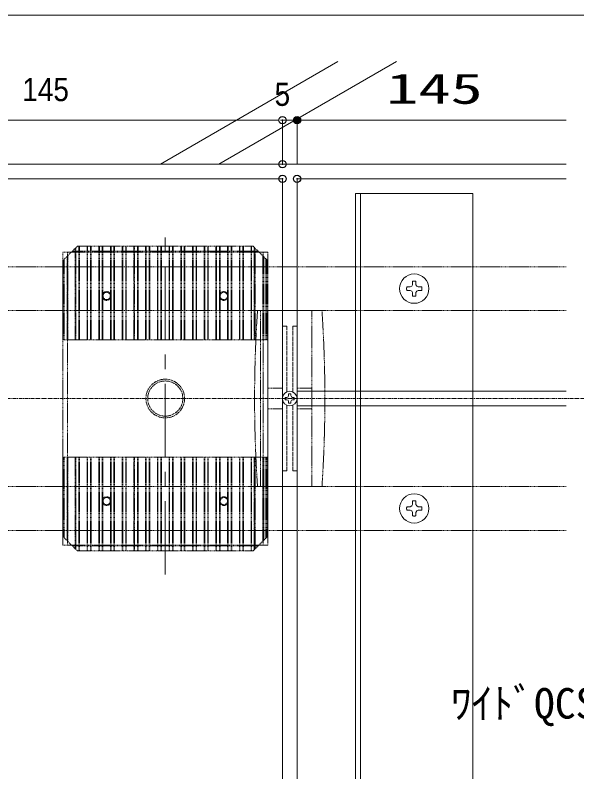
# Model space of a CAD drawing. Units: millimetres, scale not verified. Extents: x -4750 to 4750, y -3000 to 3000.
# Drawn here: x -2373.4 to -2181.7, y 1174.2 to 1432.5 of the extents above; entities that cross this region are included whole.
import ezdxf
from ezdxf.enums import TextEntityAlignment as Align

# ---------------------------------------------------------------- set-up
doc = ezdxf.new("R2010")
doc.units = ezdxf.units.MM
doc.header["$LTSCALE"] = 5
doc.header["$PDMODE"] = 32
doc.header["$PDSIZE"] = 2.5
for name, pattern in [('CHAIN1', [8, 5, -1, 1, -1]), ('DASHED1', [1.8, 1.2, -0.6]), ('LONG_DASHED1', [7, 6, -1])]:
    doc.linetypes.add(name, pattern=pattern)
for name, color, linetype, lineweight in [('0-0_デッキ', 7, 'Continuous', 9), ('0-1_束', 7, 'Continuous', 9), ('0-2_根太', 7, 'Continuous', 9), ('0-3_一般', 7, 'Continuous', 9), ('0-4_0', 7, 'Continuous', 9), ('0-5_図枠', 7, 'Continuous', 9), ('0-6_文字', 7, 'Continuous', 9), ('0-7_寸法', 7, 'Continuous', 9), ('0-8_ビス', 7, 'Continuous', 9), ('0-A_WQCS', 7, 'Continuous', 9)]:
    doc.layers.add(name, color=color, linetype=linetype, lineweight=lineweight)
doc.layers.add('0-9_Defpoints', color=7, linetype='Continuous')
doc.styles.add('Osaka', font='')
doc.styles.add('ＭＳ ゴシック', font='')
doc.styles.get('Osaka').set_extended_font_data('Osaka')
doc.styles.get('ＭＳ ゴシック').set_extended_font_data('MS Gothic')

# ---------------------------------------------------------------- blocks, each defined once
blk = doc.blocks.new('_DOT')
at = {"layer": '0-4_0'}
for p, q in [((-10, 0), (-20, 0)), ((-5, 0), (5, 0))]:
    blk.add_line(p, q, dxfattribs=at)
blk = doc.blocks.new('グループ-236-1')
at = {"layer": '0-2_根太', "linetype": 'DASHED1'}
for p, q in [((-19044, 8386.8), (-14306.3, 8386.8)), ((-19044, 8086.8), (-14306.3, 8086.8)), ((-19044, 6886.8), (-14306.3, 6886.8)), ((-19044, 6586.8), (-14306.3, 6586.8))]:
    blk.add_line(p, q, dxfattribs=at)
at = {"layer": '0-2_根太', "linetype": 'CHAIN1'}
blk.add_line((-19524.5, 7486.8), (-2524.5, 7486.8), dxfattribs=at)
blk = doc.blocks.new('グループ-25-1')
at = {"layer": '0-A_WQCS'}
blk.add_line((8, -19.6), (8, -31.2), dxfattribs=at)
for points in [[(-19.6, -8), (-31.2, -8), (-31.2, 8), (-19.6, 8)], [(-8, 19.6), (-8, 31.3), (8, 31.3), (8, 19.6)], [(19.6, 8), (31.3, 8), (31.3, -8), (19.6, -8)], [(8, -31.2), (-8, -31.2), (-8, -19.6)]]:
    blk.add_lwpolyline(points, dxfattribs=at)
blk.add_circle((0, 0), 50, dxfattribs=at)
for centre, start, end in [((-19.6, 19.6), 270, 0), ((19.6, 19.6), 180, 270), ((-19.6, -19.6), 0, 90), ((19.6, -19.6), 90, 180)]:
    blk.add_arc(centre, 11.6, start, end, dxfattribs=at)
blk = doc.blocks.new('グループ-26-1')
at = {"layer": '0-A_WQCS'}
blk.add_blockref('グループ-25-1', (0, 0), dxfattribs=at)
blk = doc.blocks.new('グループ-27-1')
at = {"layer": '0-A_WQCS', "linetype": 'DASHED1'}
for p, q in [((220, 600), (-220, 600)), ((-200, 596.7), (-200, -596.7)), ((-149.8, 600), (-149.8, -600)), ((149.8, -600), (149.8, 600)), ((-49.8, 70), (-149.8, 70)), ((49.8, 70), (149.8, 70)), ((-49.8, -70), (-149.8, -70)), ((49.8, -70), (149.8, -70)), ((220, -600), (-220, -600))]:
    blk.add_line(p, q, dxfattribs=at)
at = {"layer": '0-A_WQCS', "linetype": 'LONG_DASHED1'}
for p, q in [((-49.8, 600), (-49.8, 14.9)), ((49.8, 14.9), (49.8, 600)), ((-49.8, 494.2), (-20, 494.2)), ((-20, 48), (-20, 494.2)), ((20, 494.2), (20, 48)), ((20, 494.2), (49.8, 494.2)), ((-49.8, -14.9), (-49.8, -600)), ((-20, -494.2), (-20, -48)), ((20, -48), (20, -494.2)), ((49.8, -600), (49.8, -14.9)), ((-20, -494.2), (-49.8, -494.2)), ((49.8, -494.2), (20, -494.2))]:
    blk.add_line(p, q, dxfattribs=at)
at = {"layer": '0-A_WQCS'}
for p, q in [((-49.8, 600), (50.2, 600)), ((50.2, -600), (-49.8, -600))]:
    blk.add_line(p, q, dxfattribs=at)
at = {"layer": '0-A_WQCS', "linetype": 'DASHED1'}
for centre, start, end in [((8770, 0), 176.1817, 183.8183), ((-8770, 0), 0, 3.8183), ((-8770, 0), 356.1817, 0)]:
    blk.add_arc(centre, 9010, start, end, dxfattribs=at)
at = {"layer": '0-A_WQCS'}
blk.add_blockref('グループ-26-1', (0, 0), dxfattribs=at)
blk = doc.blocks.new('グループ-28-1')
at = {"layer": '0-A_WQCS'}
blk.add_blockref('グループ-27-1', (0, 0), dxfattribs=at)
blk = doc.blocks.new('WQCS2016平')
at = {"layer": '0-A_WQCS'}
blk.add_blockref('グループ-28-1', (0, 0), dxfattribs=at)
blk = doc.blocks.new('グループ-240-1')
at = {"layer": '0-1_束', "linetype": 'DASHED1'}
for p, q in [((-17744, 7086.8), (-16344, 7086.8)), ((-17744, 6546.8), (-17744, 7086.8)), ((-17738, 7086.8), (-17738, 6540.8)), ((-17734, 7086.8), (-17734, 6536.8)), ((-17714, 6516.8), (-17714, 7086.8)), ((-17710, 6512.8), (-17710, 7086.8)), ((-17658, 6460.8), (-17658, 7086.8)), ((-17654, 7086.8), (-17654, 6456.8)), ((-17634, 6446.8), (-17634, 7086.8)), ((-17630, 6446.8), (-17630, 7086.8)), ((-17578, 6446.8), (-17578, 7086.8)), ((-17574, 6446.8), (-17574, 7086.8)), ((-17554, 6446.8), (-17554, 7086.8)), ((-17550, 6446.8), (-17550, 7086.8)), ((-17498, 6446.8), (-17498, 7086.8)), ((-17494, 6446.8), (-17494, 7086.8)), ((-17474, 6446.8), (-17474, 7086.8)), ((-17470, 6446.8), (-17470, 7086.8)), ((-17418, 6446.8), (-17418, 7086.8)), ((-17414, 6446.8), (-17414, 7086.8)), ((-17394, 6446.8), (-17394, 7086.8)), ((-17390, 6446.8), (-17390, 7086.8)), ((-17338, 6446.8), (-17338, 7086.8)), ((-17334, 6446.8), (-17334, 7086.8)), ((-17314, 6446.8), (-17314, 7086.8)), ((-17310, 6446.8), (-17310, 7086.8)), ((-17258, 6446.8), (-17258, 7086.8)), ((-17254, 7086.8), (-17254, 6446.8)), ((-17234, 6446.8), (-17234, 7086.8)), ((-17230, 6446.8), (-17230, 7086.8)), ((-17178, 6446.8), (-17178, 7086.8)), ((-17174, 6446.8), (-17174, 7086.8)), ((-17154, 6446.8), (-17154, 7086.8)), ((-17150, 6446.8), (-17150, 7086.8)), ((-17098, 6446.8), (-17098, 7086.8)), ((-17094, 6446.8), (-17094, 7086.8)), ((-17074, 6446.8), (-17074, 7086.8)), ((-17070, 6446.8), (-17070, 7086.8)), ((-17018, 6446.8), (-17018, 7086.8)), ((-17014, 6446.8), (-17014, 7086.8)), ((-16994, 6446.8), (-16994, 7086.8)), ((-16990, 6446.8), (-16990, 7086.8)), ((-16938, 6446.8), (-16938, 7086.8)), ((-16934, 6446.8), (-16934, 7086.8)), ((-16914, 6446.8), (-16914, 7086.8)), ((-16910, 6446.8), (-16910, 7086.8)), ((-16858, 6446.8), (-16858, 7086.8)), ((-16854, 6446.8), (-16854, 7086.8)), ((-16834, 6446.8), (-16834, 7086.8)), ((-16830, 6446.8), (-16830, 7086.8)), ((-16778, 6446.8), (-16778, 7086.8)), ((-16774, 6446.8), (-16774, 7086.8)), ((-16754, 6446.8), (-16754, 7086.8)), ((-16750, 6446.8), (-16750, 7086.8)), ((-16698, 6446.8), (-16698, 7086.8)), ((-16694, 6446.8), (-16694, 7086.8)), ((-16674, 6446.8), (-16674, 7086.8)), ((-16670, 6446.8), (-16670, 7086.8)), ((-16618, 6446.8), (-16618, 7086.8)), ((-16614, 6446.8), (-16614, 7086.8)), ((-16594, 6446.8), (-16594, 7086.8)), ((-16590, 6446.8), (-16590, 7086.8)), ((-16538, 6446.8), (-16538, 7086.8)), ((-16534, 6446.8), (-16534, 7086.8)), ((-16514, 6446.8), (-16514, 7086.8)), ((-16510, 6446.8), (-16510, 7086.8)), ((-16458, 6446.8), (-16458, 7086.8)), ((-16454, 6446.8), (-16454, 7086.8)), ((-16438, 6452.8), (-16438, 7086.8)), ((-16434, 7086.8), (-16434, 6456.8)), ((-16430, 7086.8), (-16430, 6460.8)), ((-16378, 7086.8), (-16378, 6512.8)), ((-16374, 7086.8), (-16374, 6516.8)), ((-16370, 7086.8), (-16370, 6520.8)), ((-16358, 7086.8), (-16358, 6532.8)), ((-16354, 7086.8), (-16354, 6536.8)), ((-16350, 7086.8), (-16350, 6540.8)), ((-16344, 7086.8), (-16344, 6546.8)), ((-17644, 6446.8), (-17744, 6546.8)), ((-16344, 6546.8), (-16444, 6446.8)), ((-17679.1, 6481.8), (-16409, 6481.8)), ((-16444, 6446.8), (-17644, 6446.8))]:
    blk.add_line(p, q, dxfattribs=at)
for centre in [(-17444, 6786.8), (-16644, 6786.8)]:
    blk.add_circle(centre, 25, dxfattribs=at)
blk = doc.blocks.new('グループ-241-1')
at = {"layer": '0-1_束', "linetype": 'DASHED1'}
for p, q in [((-17644, 8526.8), (-17744, 8426.8)), ((-16444, 8526.8), (-17644, 8526.8)), ((-17634, 8526.8), (-17634, 7886.8)), ((-17630, 8526.8), (-17630, 7886.8)), ((-17578, 8526.8), (-17578, 7886.8)), ((-17574, 8526.8), (-17574, 7886.8)), ((-17554, 8526.8), (-17554, 7886.8)), ((-17550, 8526.8), (-17550, 7886.8)), ((-17498, 8526.8), (-17498, 7886.8)), ((-17494, 8526.8), (-17494, 7886.8)), ((-17474, 8526.8), (-17474, 7886.8)), ((-17470, 8526.8), (-17470, 7886.8)), ((-17418, 8526.8), (-17418, 7886.8)), ((-17414, 8526.8), (-17414, 7886.8)), ((-17394, 8526.8), (-17394, 7886.8)), ((-17390, 8526.8), (-17390, 7886.8)), ((-17338, 8526.8), (-17338, 7886.8)), ((-17334, 8526.8), (-17334, 7886.8)), ((-17314, 8526.8), (-17314, 7886.8)), ((-17310, 8526.8), (-17310, 7886.8)), ((-17258, 8526.8), (-17258, 7886.8)), ((-17254, 7886.8), (-17254, 8526.8)), ((-17234, 8526.8), (-17234, 7886.8)), ((-17230, 8526.8), (-17230, 7886.8)), ((-17178, 8526.8), (-17178, 7886.8)), ((-17174, 8526.8), (-17174, 7886.8)), ((-17154, 8526.8), (-17154, 7886.8)), ((-17150, 8526.8), (-17150, 7886.8)), ((-17098, 8526.8), (-17098, 7886.8)), ((-17094, 8526.8), (-17094, 7886.8)), ((-17074, 8526.8), (-17074, 7886.8)), ((-17070, 8526.8), (-17070, 7886.8)), ((-17018, 8526.8), (-17018, 7886.8)), ((-17014, 8526.8), (-17014, 7886.8)), ((-16994, 8526.8), (-16994, 7886.8)), ((-16990, 8526.8), (-16990, 7886.8)), ((-16938, 8526.8), (-16938, 7886.8)), ((-16934, 8526.8), (-16934, 7886.8)), ((-16914, 8526.8), (-16914, 7886.8)), ((-16910, 8526.8), (-16910, 7886.8)), ((-16858, 8526.8), (-16858, 7886.8)), ((-16854, 8526.8), (-16854, 7886.8)), ((-16834, 8526.8), (-16834, 7886.8)), ((-16830, 8526.8), (-16830, 7886.8)), ((-16778, 8526.8), (-16778, 7886.8)), ((-16774, 8526.8), (-16774, 7886.8)), ((-16754, 8526.8), (-16754, 7886.8)), ((-16750, 8526.8), (-16750, 7886.8)), ((-16698, 8526.8), (-16698, 7886.8)), ((-16694, 8526.8), (-16694, 7886.8)), ((-16674, 8526.8), (-16674, 7886.8)), ((-16670, 8526.8), (-16670, 7886.8)), ((-16618, 8526.8), (-16618, 7886.8)), ((-16614, 8526.8), (-16614, 7886.8)), ((-16594, 8526.8), (-16594, 7886.8)), ((-16590, 8526.8), (-16590, 7886.8)), ((-16538, 8526.8), (-16538, 7886.8)), ((-16534, 8526.8), (-16534, 7886.8)), ((-16514, 8526.8), (-16514, 7886.8)), ((-16510, 8526.8), (-16510, 7886.8)), ((-16458, 8526.8), (-16458, 7886.8)), ((-16454, 8526.8), (-16454, 7886.8)), ((-16344, 8426.8), (-16444, 8526.8)), ((-17679.1, 8491.7), (-16409, 8491.7)), ((-17658, 8512.8), (-17658, 7886.8)), ((-17654, 7886.8), (-17654, 8516.8)), ((-16438, 8520.8), (-16438, 7886.8)), ((-16434, 7886.8), (-16434, 8516.8)), ((-16430, 7886.8), (-16430, 8512.8)), ((-17744, 8426.8), (-17744, 7886.8)), ((-17738, 7886.8), (-17738, 8432.8)), ((-17734, 7886.8), (-17734, 8436.8)), ((-17714, 8456.8), (-17714, 7886.8)), ((-17710, 8460.8), (-17710, 7886.8)), ((-16378, 7886.8), (-16378, 8460.8)), ((-16374, 7886.8), (-16374, 8456.8)), ((-16370, 7886.8), (-16370, 8452.8)), ((-16358, 7886.8), (-16358, 8440.8)), ((-16354, 7886.8), (-16354, 8436.8)), ((-16350, 7886.8), (-16350, 8432.8)), ((-16344, 7886.8), (-16344, 8426.8)), ((-17744, 7886.8), (-16344, 7886.8))]:
    blk.add_line(p, q, dxfattribs=at)
for centre in [(-17444, 8186.8), (-16644, 8186.8)]:
    blk.add_circle(centre, 25, dxfattribs=at)
blk = doc.blocks.new('グループ-242-1')
at = {"layer": '0-1_束', "linetype": 'DASHED1'}
for p, q in [((-17712, 8486.8), (-17712, 6486.8)), ((-16404, 8486.8), (-17684, 8486.8)), ((-16376, 8486.8), (-16376, 6486.8))]:
    blk.add_line(p, q, dxfattribs=at)
blk.add_lwpolyline([(-16404, 8486.8), (-16344, 8486.8), (-16344, 6486.8), (-16404, 6486.8), (-17684, 6486.8), (-17744, 6486.8), (-17744, 8486.8), (-17684, 8486.8)], dxfattribs=at)
for centre, radius in [((-17444, 8186.8), 30), ((-16644, 8186.8), 30), ((-17044, 7486.8), 132), ((-17044, 7486.8), 132), ((-17044, 7486.8), 120), ((-17444, 6786.8), 30), ((-16644, 6786.8), 30)]:
    blk.add_circle(centre, radius, dxfattribs=at)
at = {"layer": '0-1_束'}
for name in ['グループ-241-1', 'グループ-240-1']:
    blk.add_blockref(name, (0, 0), dxfattribs=at)
blk = doc.blocks.new('グループ-259-1')
at = {"layer": '0-8_ビス', "color": 134}
for p, q in [((-15356, 6763.6), (-15355.6, 6787.4)), ((-15370.8, 6724.8), (-15394.7, 6725.2)), ((-15370.8, 6748.7), (-15360.7, 6753.4)), ((-15370.8, 6724.8), (-15360.7, 6720.1)), ((-15356, 6763.6), (-15360.7, 6753.4)), ((-15356, 6710), (-15360.7, 6720.1)), ((-15332.1, 6763.6), (-15327.4, 6753.4)), ((-15332.1, 6710), (-15327.4, 6720.1)), ((-15317.3, 6748.7), (-15327.4, 6753.4)), ((-15317.3, 6724.8), (-15327.4, 6720.1)), ((-15317.3, 6748.7), (-15293.4, 6748.3)), ((-15332.1, 6710), (-15332.5, 6686.2))]:
    blk.add_line(p, q, dxfattribs=at)
for points in [[(-15332.1, 6763.6), (-15332.5, 6787.4), (-15333.2, 6787.6), (-15334, 6787.7), (-15334.8, 6787.9), (-15335.5, 6788), (-15336.3, 6788.1), (-15337.1, 6788.2), (-15337.9, 6788.3), (-15338.6, 6788.4), (-15339.4, 6788.5), (-15340.2, 6788.6), (-15340.9, 6788.6), (-15341.7, 6788.7), (-15342.5, 6788.7), (-15343.3, 6788.7), (-15344, 6788.7), (-15344.8, 6788.7), (-15345.6, 6788.7), (-15346.4, 6788.7), (-15347.1, 6788.6), (-15347.9, 6788.6), (-15348.7, 6788.5), (-15349.4, 6788.4), (-15350.2, 6788.3), (-15351, 6788.2), (-15351.8, 6788.1), (-15352.5, 6788), (-15353.3, 6787.9), (-15354.1, 6787.7), (-15354.8, 6787.6), (-15355.6, 6787.4)], [(-15370.8, 6748.7), (-15394.7, 6748.3), (-15394.8, 6747.6), (-15395, 6746.8), (-15395.1, 6746), (-15395.3, 6745.3), (-15395.4, 6744.5), (-15395.5, 6743.7), (-15395.6, 6742.9), (-15395.7, 6742.2), (-15395.8, 6741.4), (-15395.8, 6740.6), (-15395.9, 6739.9), (-15395.9, 6739.1), (-15396, 6738.3), (-15396, 6737.5), (-15396, 6736.8), (-15396, 6736), (-15396, 6735.2), (-15395.9, 6734.5), (-15395.9, 6733.7), (-15395.8, 6732.9), (-15395.8, 6732.1), (-15395.7, 6731.4), (-15395.6, 6730.6), (-15395.5, 6729.8), (-15395.4, 6729.1), (-15395.3, 6728.3), (-15395.1, 6727.5), (-15395, 6726.7), (-15394.8, 6726), (-15394.7, 6725.2)], [(-15317.3, 6724.8), (-15293.4, 6725.2), (-15293.2, 6726), (-15293.1, 6726.7), (-15292.9, 6727.5), (-15292.8, 6728.3), (-15292.7, 6729.1), (-15292.6, 6729.8), (-15292.5, 6730.6), (-15292.4, 6731.4), (-15292.3, 6732.1), (-15292.2, 6732.9), (-15292.2, 6733.7), (-15292.1, 6734.5), (-15292.1, 6735.2), (-15292.1, 6736), (-15292.1, 6736.8), (-15292.1, 6737.5), (-15292.1, 6738.3), (-15292.1, 6739.1), (-15292.2, 6739.9), (-15292.2, 6740.6), (-15292.3, 6741.4), (-15292.4, 6742.2), (-15292.5, 6742.9), (-15292.6, 6743.7), (-15292.7, 6744.5), (-15292.8, 6745.3), (-15292.9, 6746), (-15293.1, 6746.8), (-15293.2, 6747.6), (-15293.4, 6748.3)], [(-15356, 6710), (-15355.6, 6686.2), (-15354.8, 6686), (-15354.1, 6685.8), (-15353.3, 6685.7), (-15352.5, 6685.5), (-15351.8, 6685.4), (-15351, 6685.3), (-15350.2, 6685.2), (-15349.4, 6685.1), (-15348.7, 6685), (-15347.9, 6685), (-15347.1, 6684.9), (-15346.4, 6684.9), (-15345.6, 6684.9), (-15344.8, 6684.8), (-15344, 6684.8), (-15343.3, 6684.8), (-15342.5, 6684.9), (-15341.7, 6684.9), (-15340.9, 6684.9), (-15340.2, 6685), (-15339.4, 6685), (-15338.6, 6685.1), (-15337.9, 6685.2), (-15337.1, 6685.3), (-15336.3, 6685.4), (-15335.5, 6685.5), (-15334.8, 6685.7), (-15334, 6685.8), (-15333.2, 6686), (-15332.5, 6686.2)]]:
    blk.add_lwpolyline(points, dxfattribs=at)
blk.add_circle((-15344, 6736.8), 100, dxfattribs=at)
blk = doc.blocks.new('グループ-260-1')
at = {"layer": '0-8_ビス', "color": 134}
for p, q in [((-15332.1, 8263.6), (-15332.5, 8287.4)), ((-15370.8, 8248.7), (-15394.7, 8248.3)), ((-15370.8, 8248.7), (-15360.7, 8253.4)), ((-15370.8, 8224.8), (-15360.7, 8220.1)), ((-15356, 8263.6), (-15360.7, 8253.4)), ((-15356, 8210), (-15360.7, 8220.1)), ((-15332.1, 8263.6), (-15327.4, 8253.4)), ((-15332.1, 8210), (-15327.4, 8220.1)), ((-15317.3, 8248.7), (-15327.4, 8253.4)), ((-15317.3, 8224.8), (-15327.4, 8220.1)), ((-15317.3, 8224.8), (-15293.4, 8225.2)), ((-15356, 8210), (-15355.6, 8186.2))]:
    blk.add_line(p, q, dxfattribs=at)
for points in [[(-15356, 8263.6), (-15355.6, 8287.4), (-15354.8, 8287.6), (-15354.1, 8287.7), (-15353.3, 8287.9), (-15352.5, 8288), (-15351.8, 8288.1), (-15351, 8288.2), (-15350.2, 8288.3), (-15349.4, 8288.4), (-15348.7, 8288.5), (-15347.9, 8288.6), (-15347.1, 8288.6), (-15346.4, 8288.7), (-15345.6, 8288.7), (-15344.8, 8288.7), (-15344, 8288.7), (-15343.3, 8288.7), (-15342.5, 8288.7), (-15341.7, 8288.7), (-15340.9, 8288.6), (-15340.2, 8288.6), (-15339.4, 8288.5), (-15338.6, 8288.4), (-15337.9, 8288.3), (-15337.1, 8288.2), (-15336.3, 8288.1), (-15335.5, 8288), (-15334.8, 8287.9), (-15334, 8287.7), (-15333.2, 8287.6), (-15332.5, 8287.4)], [(-15370.8, 8224.8), (-15394.7, 8225.2), (-15394.8, 8226), (-15395, 8226.7), (-15395.1, 8227.5), (-15395.3, 8228.3), (-15395.4, 8229.1), (-15395.5, 8229.8), (-15395.6, 8230.6), (-15395.7, 8231.4), (-15395.8, 8232.1), (-15395.8, 8232.9), (-15395.9, 8233.7), (-15395.9, 8234.5), (-15396, 8235.2), (-15396, 8236), (-15396, 8236.8), (-15396, 8237.5), (-15396, 8238.3), (-15395.9, 8239.1), (-15395.9, 8239.9), (-15395.8, 8240.6), (-15395.8, 8241.4), (-15395.7, 8242.2), (-15395.6, 8242.9), (-15395.5, 8243.7), (-15395.4, 8244.5), (-15395.3, 8245.3), (-15395.1, 8246), (-15395, 8246.8), (-15394.8, 8247.6), (-15394.7, 8248.3)], [(-15317.3, 8248.7), (-15293.4, 8248.3), (-15293.2, 8247.6), (-15293.1, 8246.8), (-15292.9, 8246), (-15292.8, 8245.3), (-15292.7, 8244.5), (-15292.6, 8243.7), (-15292.5, 8242.9), (-15292.4, 8242.2), (-15292.3, 8241.4), (-15292.2, 8240.6), (-15292.2, 8239.9), (-15292.1, 8239.1), (-15292.1, 8238.3), (-15292.1, 8237.5), (-15292.1, 8236.8), (-15292.1, 8236), (-15292.1, 8235.2), (-15292.1, 8234.5), (-15292.2, 8233.7), (-15292.2, 8232.9), (-15292.3, 8232.1), (-15292.4, 8231.4), (-15292.5, 8230.6), (-15292.6, 8229.8), (-15292.7, 8229.1), (-15292.8, 8228.3), (-15292.9, 8227.5), (-15293.1, 8226.7), (-15293.2, 8226), (-15293.4, 8225.2)], [(-15332.1, 8210), (-15332.5, 8186.2), (-15333.2, 8186), (-15334, 8185.8), (-15334.8, 8185.7), (-15335.5, 8185.5), (-15336.3, 8185.4), (-15337.1, 8185.3), (-15337.9, 8185.2), (-15338.6, 8185.1), (-15339.4, 8185), (-15340.2, 8185), (-15340.9, 8184.9), (-15341.7, 8184.9), (-15342.5, 8184.9), (-15343.3, 8184.8), (-15344, 8184.8), (-15344.8, 8184.8), (-15345.6, 8184.9), (-15346.4, 8184.9), (-15347.1, 8184.9), (-15347.9, 8185), (-15348.7, 8185), (-15349.4, 8185.1), (-15350.2, 8185.2), (-15351, 8185.3), (-15351.8, 8185.4), (-15352.5, 8185.5), (-15353.3, 8185.7), (-15354.1, 8185.8), (-15354.8, 8186), (-15355.6, 8186.2)]]:
    blk.add_lwpolyline(points, dxfattribs=at)
blk.add_circle((-15344, 8236.8), 100, dxfattribs=at)

msp = doc.modelspace()

# ---------------------------------------------------------------- hatches: boundary and pattern name
at = {"layer": '0-7_寸法'}
msp.add_hatch(color=256, dxfattribs=at).paths.add_polyline_path([(-2275.95, 1396.655, 1), (-2278.454, 1396.655, 1)])

# ---------------------------------------------------------------- linework, layer by layer
at = {"layer": '0-0_デッキ'}
for p, q in [((-2427.202, 1376.655), (-2282.202, 1376.655)), ((-2282.202, 891.655), (-2282.202, 1376.655)), ((-2277.202, 811.655), (-2277.202, 1376.655)), ((-2277.202, 1376.655), (-2185.316, 1376.655)), ((-2282.202, 1301.599), (-2282.202, 1301.711)), ((-2282.202, 1301.599), (-2282.202, 1301.711)), ((-2282.202, 1301.599), (-2282.202, 1301.711)), ((-2185.316, 1304.155), (-2277.203, 1304.155)), ((-2277.203, 1299.155), (-2185.316, 1299.155))]:
    msp.add_line(p, q, dxfattribs=at)
at = {"layer": '0-0_デッキ', "color": 134}
for points in [[(-2257.202, 1371.655), (-2217.202, 1371.655), (-2217.202, 821.655), (-2257.202, 821.655)], [(-2257.202, 1371.655), (-2255.602, 1371.655), (-2255.602, 821.655), (-2257.202, 821.655)]]:
    msp.add_lwpolyline(points, close=True, dxfattribs=at)
at = {"layer": '0-3_一般', "color": 134}
for p, q in [((-2263.234, 1416.655), (-2323.856, 1381.655)), ((-2243.234, 1416.655), (-2303.856, 1381.655))]:
    msp.add_line(p, q, dxfattribs=at)
at = {"layer": '0-3_一般', "linetype": 'CHAIN1'}
msp.add_line((-2322.202, 1241.655), (-2322.202, 1361.655), dxfattribs=at)
at = {"layer": '0-3_一般'}
msp.add_lwpolyline([(-2185.316, 1381.655), (-2432.202, 1381.655), (-2432.202, 811.655)], dxfattribs=at)
at = {"layer": '0-5_図枠'}
msp.add_lwpolyline([(-2500, 1432.499), (-500, 1432.499), (-500, 132.499), (-2500, 132.499)], close=True, dxfattribs=at)
at = {"layer": '0-7_寸法'}
for p, q in [((-2424.698, 1396.655), (-2284.706, 1396.655)), ((-2284.706, 1396.655), (-2287.21, 1396.655)), ((-2282.202, 1381.655), (-2282.202, 1396.655)), ((-2282.202, 1386.655), (-2282.202, 1396.655)), ((-2282.202, 1396.655), (-2277.202, 1396.655)), ((-2277.202, 1381.655), (-2277.202, 1396.655)), ((-2277.202, 1396.655), (-2185.316, 1396.655)), ((-2274.698, 1396.655), (-2272.195, 1396.655))]:
    msp.add_line(p, q, dxfattribs=at)
msp.add_circle((-2277.202, 1396.655), 1.252, dxfattribs=at)
at = {"layer": '0-9_Defpoints'}
for p in [(-2282.202, 1396.655), (-2277.202, 1396.655), (-2282.202, 1381.655), (-2282.202, 1376.655), (-2277.202, 1376.655)]:
    msp.add_point(p, dxfattribs=at)

# ---------------------------------------------------------------- block references
at = {"layer": '0-1_束', "xscale": 0.05, "yscale": 0.05}
msp.add_blockref('グループ-242-1', (-1470, 927.316), dxfattribs=at)
at = {"layer": '0-2_根太', "xscale": 0.05, "yscale": 0.05}
msp.add_blockref('グループ-236-1', (-1470, 927.316), dxfattribs=at)
at = {"layer": '0-7_寸法', "xscale": 0.1251862, "yscale": 0.1251862}
msp.add_blockref('_DOT', (-2282.202, 1396.655), dxfattribs=at)
msp.add_blockref('_DOT', (-2282.202, 1396.655), dxfattribs=at)
at = {"layer": '0-7_寸法', "xscale": 0.1251862, "yscale": 0.1251862, "rotation": 180}
msp.add_blockref('_DOT', (-2277.202, 1396.655), dxfattribs=at)
at = {"layer": '0-8_ビス', "xscale": 0.05, "yscale": 0.05}
for name in ['グループ-260-1', 'グループ-259-1']:
    msp.add_blockref(name, (-1470, 927.316), dxfattribs=at)
at = {"layer": '0-A_WQCS', "xscale": 0.05, "yscale": 0.05}
msp.add_blockref('WQCS2016平', (-2279.703, 1301.655), dxfattribs=at)

# ---------------------------------------------------------------- texts
at = {"layer": '0-6_文字', "style": 'ＭＳ ゴシック'}
msp.add_text('ﾜｲﾄﾞQCS(ｶﾞﾗｽ繊維入ﾎﾟﾘｶｰﾎﾞﾈｰﾄ)', height=10.41, dxfattribs=at).set_placement((-2224.708, 1189.311), align=Align.BOTTOM_LEFT)
at = {"layer": '0-7_寸法'}
for s, height, style, width, p in [('145', 7.918, 'Osaka', 0.9, (-2370.991, 1400.781)), ('145', 10.41, 'ＭＳ ゴシック', 1.55, (-2246.75, 1399.117)), ('5', 7.918, 'Osaka', 0.9, (-2284.873, 1399.155))]:
    msp.add_text(s, height=height, dxfattribs=dict(at, style=style, width=width)).set_placement(p, align=Align.BOTTOM_LEFT)

doc.saveas('drawing.dxf')
